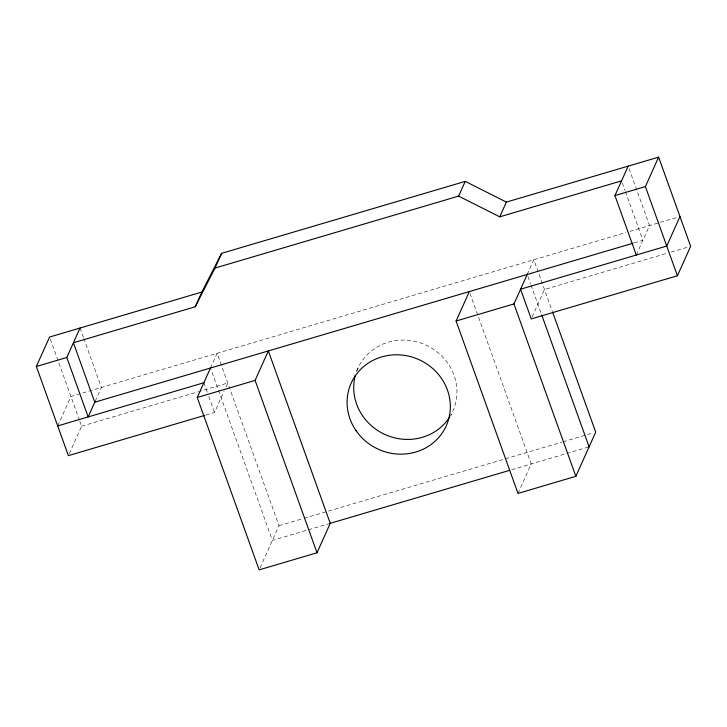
<?xml version="1.0" encoding="UTF-8"?>
<svg xmlns="http://www.w3.org/2000/svg" width="727" height="727" viewBox="0 0 727 727"><rect width="100%" height="100%" fill="white"/><g stroke="black" fill="none" stroke-linecap="round" stroke-linejoin="round"><path stroke-width="0.55" stroke-dasharray="3.63 2.73" d="M57.697 425.922L70.937 396.469L625.838 232.567M69.283 453.621L81.606 426.195L79.697 420.888M95.21 401.222L101.389 387.473L83.85 338.646M210.485 368.026L217.1 353.295L229.714 388.409M205.877 415.035L214.538 412.473L224.125 391.144M225.952 387.082L227.778 383.02L199.625 391.335M260.066 567.842L279.014 525.685L230.095 389.481M356.603 371.206L358.811 366.299M450.549 416.144L451.431 414.181M527.184 274.479L533.809 259.748L552.147 310.829M532.155 316.899L544.478 289.473L666.832 253.332M517.997 493.415L531.237 463.953L470.096 293.699M636.289 255.023L649.529 225.57L628.937 168.246M629.946 231.35L677.809 217.219M634.208 242.873L642.904 240.301L625.374 191.465M81.606 426.195L198.544 391.653M671.157 252.051L688.487 246.935M279.014 525.685L302.95 518.615M304.04 518.287L504.293 459.146M505.383 458.819L561.971 442.107M563.062 441.78L593.532 432.783M330.249 523.322L272.389 540.415L210.866 369.089M511.826 469.687L589.097 446.869M622.321 182.977L624.993 190.41M527.947 276.605L530.628 284.057M531.01 285.12L541.706 314.918M203.869 382.747L207.295 392.307M208.822 396.551L214.538 412.473M80.043 328.031L83.469 337.582M50.354 339.145L79.325 419.824M356.657 371.197A52.108 49.182 24.2 0 1 426.176 345.198A52.108 49.182 24.2 0 1 450.858 415.072"/><path stroke-width="1.09" d="M204.796 415.353L68.374 455.647L36.35 366.481L49.59 337.028L201.852 292.054L221.626 253.332L465.244 181.377L506.374 202.106L658.626 157.132L690.65 246.299L677.41 275.751L531.246 318.926L520.568 289.21L666.741 246.035L679.972 216.573M94.992 401.695L88.149 416.935L66.802 357.484L80.043 328.031M633.117 243.191L94.764 402.204L73.418 342.762L195.227 306.785L201.852 292.054M195.227 306.785L215.01 268.063L221.626 253.332M317.008 552.774L255.104 380.394L268.345 350.932L330.249 523.322L317.008 552.774L259.157 569.868L197.244 397.478L210.712 367.517M215.01 268.063L458.628 196.108L465.244 181.377M458.628 196.108L499.749 216.837L506.374 202.106M552.529 311.892L595.713 432.138L575.857 476.321L517.997 493.415L456.093 321.025L469.333 291.572M575.857 476.321L513.953 303.931L527.42 273.97M636.289 255.023L614.942 195.581L628.183 166.129M677.41 275.751L645.394 186.585L658.626 157.132M499.749 216.837L621.558 180.85M36.35 366.481L66.802 357.484M614.942 195.581L645.394 186.585M57.697 425.922L203.869 382.747M197.244 397.478L255.104 380.394M456.093 321.025L513.953 303.931M330.076 523.376L509.645 470.333M541.706 314.918L589.097 446.869M449.749 416.916A52.108 49.182 24.2 0 1 385.546 434.764A52.108 49.182 24.2 0 1 355.339 375.305M356.076 430.684A52.108 49.182 24.2 0 0 445.251 427.921A52.108 49.182 24.2 0 0 394.834 354.812A52.108 49.182 24.2 0 0 356.076 430.684"/></g></svg>
